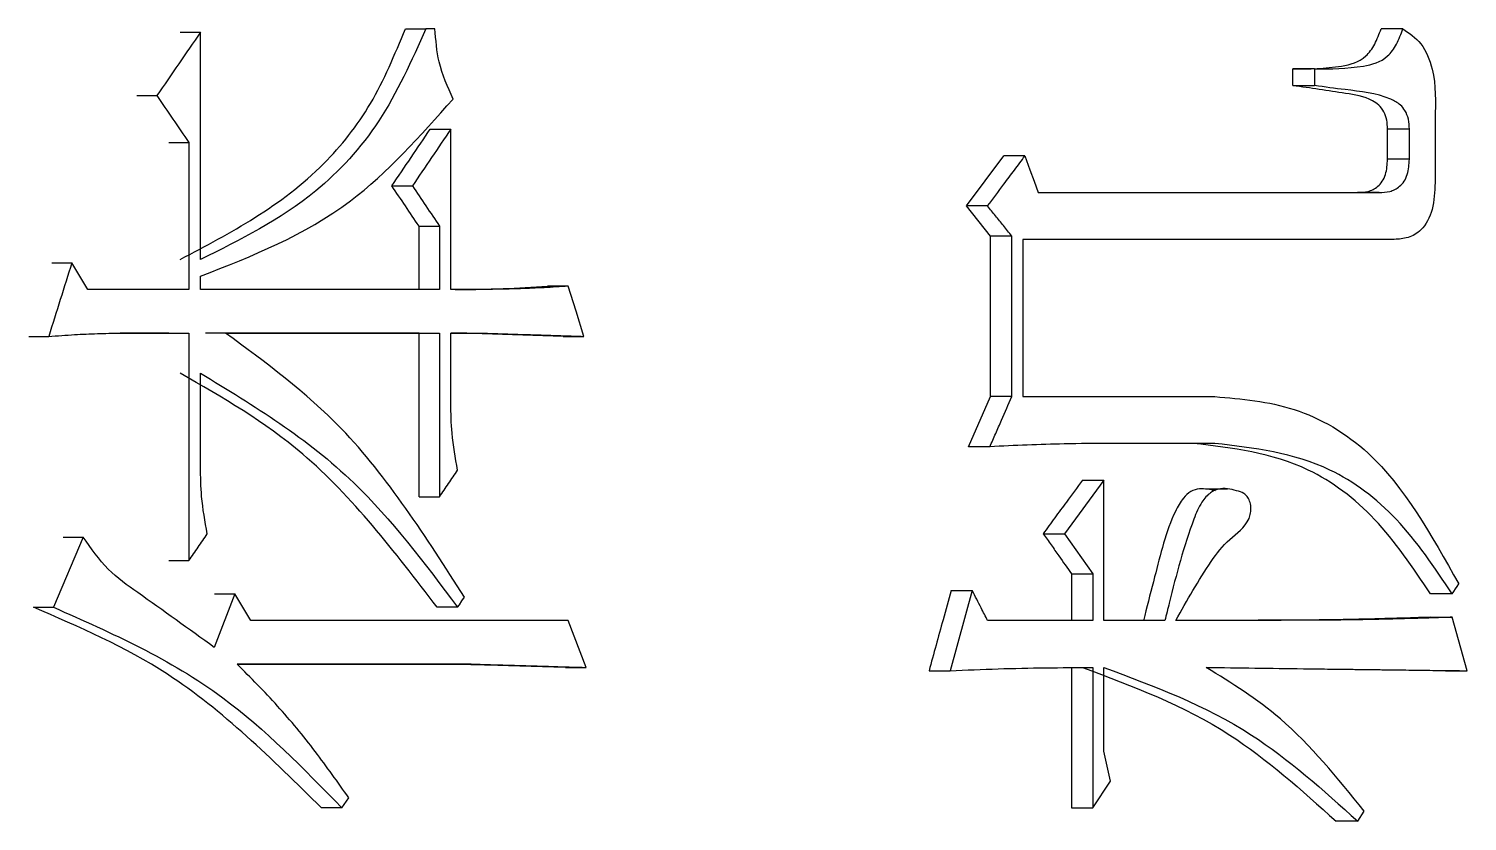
# Model space of a CAD drawing. Header units: millimetres. Extents: x 2223 to 4172, y 741 to 2119.
# Drawn here: x 3152.872 to 3157.526, y 989.249 to 991.812 of the extents above; entities that cross this region are included whole.
import ezdxf

# ---------------------------------------------------------------- set-up
doc = ezdxf.new("R2010")
doc.units = ezdxf.units.MM

msp = doc.modelspace()

# ---------------------------------------------------------------- linework, layer by layer
at = {"color": 7, "linetype": 'Continuous', "lineweight": 25}
for p, q in [((3154.091, 991.8123), (3154.1573, 991.8123)), ((3154.1865, 991.8123), (3154.1573, 991.8123)), ((3157.3178, 991.8123), (3157.2473, 991.8123)), ((3153.3624, 991.8015), (3153.4278, 991.8015)), ((3153.4278, 991.0659), (3153.4278, 991.8015)), ((3157.0321, 991.6825), (3156.962, 991.6825)), ((3156.962, 991.6284), (3156.962, 991.6825)), ((3157.0321, 991.6825), (3157.0321, 991.6284)), ((3156.962, 991.6284), (3157.0321, 991.6284)), ((3153.2217, 991.5959), (3153.2868, 991.5959)), ((3154.1714, 991.4878), (3154.2378, 991.4878)), ((3154.2378, 990.9685), (3154.2378, 991.4878)), ((3157.3386, 991.4878), (3157.2682, 991.4878)), ((3157.2682, 991.3904), (3157.2682, 991.4878)), ((3157.3386, 991.3904), (3157.3386, 991.4878)), ((3157.4219, 991.5202), (3157.4219, 991.3147)), ((3153.3254, 991.4445), (3153.3907, 991.4445)), ((3153.3907, 991.4445), (3153.3907, 990.9685)), ((3155.9057, 991.239), (3156.0264, 991.4012)), ((3156.0952, 991.4012), (3156.0264, 991.4012)), ((3157.3386, 991.3904), (3157.2682, 991.3904)), ((3154.047, 991.3039), (3154.1133, 991.3039)), ((3156.1378, 991.2822), (3157.2413, 991.2823)), ((3156.1378, 991.2822), (3157.1709, 991.2823)), ((3157.2413, 991.2823), (3157.1709, 991.2823)), ((3155.9744, 991.239), (3155.9057, 991.239)), ((3155.9838, 991.1416), (3155.9057, 991.239)), ((3154.1348, 991.1741), (3154.2012, 991.1741)), ((3154.1348, 990.9685), (3154.1348, 991.1741)), ((3154.2012, 991.1741), (3154.2012, 990.9685)), ((3156.0526, 991.1416), (3155.9838, 991.1416)), ((3155.9838, 990.6224), (3155.9838, 991.1416)), ((3156.0526, 990.6224), (3156.0526, 991.1416)), ((3157.29, 991.1308), (3156.0881, 991.1308)), ((3156.0881, 991.1308), (3156.0881, 990.6224)), ((3152.9468, 991.0551), (3153.0116, 991.0551)), ((3153.3907, 990.9685), (3153.0637, 990.9685)), ((3153.4278, 990.9685), (3153.4278, 991.0118)), ((3154.2012, 990.9685), (3153.4278, 990.9685)), ((3154.3182, 990.9685), (3154.2378, 990.9685)), ((3154.2517, 990.9685), (3154.3182, 990.9685)), ((3154.6172, 990.9793), (3154.5503, 990.9793)), ((3152.8724, 990.8171), (3152.937, 990.8171)), ((3153.1679, 990.8279), (3153.3907, 990.8279)), ((3153.3254, 990.8279), (3153.1679, 990.8279)), ((3153.3254, 990.8279), (3153.3907, 990.8279)), ((3153.3907, 990.8279), (3153.3907, 990.0923)), ((3154.1348, 990.8279), (3153.4437, 990.8279)), ((3153.5092, 990.8279), (3154.2012, 990.8279)), ((3154.1348, 990.8279), (3154.2012, 990.8279)), ((3154.1348, 990.2979), (3154.1348, 990.8279)), ((3154.2012, 990.8279), (3154.2012, 990.2979)), ((3154.2378, 990.8279), (3154.3402, 990.8279)), ((3154.2378, 990.6007), (3154.2378, 990.8279)), ((3154.2736, 990.8279), (3154.2378, 990.8279)), ((3154.2736, 990.8279), (3154.3402, 990.8279)), ((3154.6011, 990.8171), (3154.6681, 990.8171)), ((3153.4278, 990.3952), (3153.4278, 990.698)), ((3155.9128, 990.4601), (3155.9838, 990.6224)), ((3156.0526, 990.6224), (3155.9838, 990.6224)), ((3156.0881, 990.6224), (3156.7098, 990.6224)), ((3155.9815, 990.4601), (3155.9128, 990.4601)), ((3156.7098, 990.4709), (3156.3715, 990.4709)), ((3156.6401, 990.4709), (3156.3715, 990.4709)), ((3156.7098, 990.4709), (3156.6401, 990.4709)), ((3156.3503, 990.352), (3156.2229, 990.1789)), ((3156.2811, 990.352), (3156.3503, 990.352)), ((3156.3503, 989.8976), (3156.3503, 990.352)), ((3156.7505, 990.3226), (3156.6799, 990.3226)), ((3154.1348, 990.2979), (3154.2012, 990.2979)), ((3156.1539, 990.1789), (3156.2229, 990.1789)), ((3156.2229, 990.1789), (3156.3149, 990.0491)), ((3153.0488, 990.168), (3152.9519, 989.9409)), ((3152.984, 990.168), (3153.0488, 990.168)), ((3156.2458, 990.0491), (3156.3149, 990.0491)), ((3156.2458, 990.0491), (3156.2458, 989.8976)), ((3156.3149, 990.0491), (3156.3149, 989.8976)), ((3155.9245, 989.995), (3155.8533, 989.7354)), ((3155.8559, 989.995), (3155.9245, 989.995)), ((3153.5388, 989.9841), (3153.4722, 989.8111)), ((3153.4733, 989.9841), (3153.5388, 989.9841)), ((3152.8873, 989.9409), (3152.9519, 989.9409)), ((3154.2597, 989.9408), (3154.1932, 989.9408)), ((3157.4068, 989.9085), (3157.4774, 989.9085)), ((3157.5259, 989.7354), (3157.4774, 989.9085)), ((3154.6172, 989.8976), (3153.5906, 989.8976)), ((3154.6754, 989.7462), (3154.6172, 989.8976)), ((3156.3149, 989.8976), (3155.9744, 989.8976)), ((3156.5479, 989.8976), (3156.3503, 989.8976)), ((3153.5462, 989.757), (3154.3036, 989.757)), ((3154.2371, 989.757), (3153.5462, 989.757)), ((3154.3036, 989.757), (3154.2371, 989.757)), ((3154.6084, 989.7462), (3154.6754, 989.7462)), ((3155.7847, 989.7354), (3155.8533, 989.7354)), ((3156.2458, 989.7462), (3156.2458, 989.2919)), ((3156.3149, 989.7462), (3156.3149, 989.2919)), ((3156.3503, 989.4758), (3156.3503, 989.7462)), ((3157.4552, 989.7354), (3157.5259, 989.7354)), ((3156.3715, 989.3784), (3156.3503, 989.4758)), ((3156.3149, 989.2919), (3156.3715, 989.3784)), ((3153.8855, 989.2918), (3153.9076, 989.3243)), ((3153.8855, 989.2918), (3153.8195, 989.2918)), ((3156.2458, 989.2919), (3156.3149, 989.2919)), ((3157.1716, 989.2486), (3157.1014, 989.2486)), ((3157.1716, 989.2486), (3157.1925, 989.281))]:
    msp.add_line(p, q, dxfattribs=at)
at = {"color": 7, "linetype": 'Continuous', "lineweight": 25, "flags": 128}
for points in [[(3156.0952, 991.4012), (3156.1113, 991.3564), (3156.1245, 991.3193), (3156.1378, 991.2822)], [(3154.6681, 990.8171), (3154.6427, 990.8982), (3154.6172, 990.9793)], [(3153.3254, 990.0923), (3153.3417, 990.0923), (3153.358, 990.0923), (3153.3907, 990.0923)], [(3157.4774, 989.9842), (3157.4826, 989.9923), (3157.4878, 990.0004), (3157.493, 990.0085), (3157.4982, 990.0166)], [(3154.2597, 989.9408), (3154.2653, 989.949), (3154.2734, 989.9611), (3154.2816, 989.9732)], [(3157.4774, 989.9842), (3157.4465, 989.9842), (3157.4266, 989.9842), (3157.4068, 989.9842)]]:
    msp.add_lwpolyline(points, dxfattribs=at)
at = {"color": 7, "linetype": 'Continuous', "lineweight": 25}
for points, knots in [([(3153.3624, 991.0659), (3153.5255, 991.152), (3153.7548, 991.2729), (3153.9877, 991.5636), (3154.0563, 991.7289), (3154.091, 991.8123)], [0, 0, 0, 0, 0.550002, 0.773014, 1, 1, 1, 1]), ([(3154.1573, 991.8123), (3154.1107, 991.7086), (3154.0184, 991.5033), (3153.7688, 991.2342), (3153.5564, 991.1294), (3153.4278, 991.0659)], [0, 0, 0, 0, 0.286997, 0.568308, 1, 1, 1, 1]), ([(3154.2451, 991.5851), (3154.2274, 991.6241), (3154.1956, 991.6944), (3154.1893, 991.7759), (3154.1865, 991.8123)], [0, 0, 0, 0, 0.554344, 1, 1, 1, 1]), ([(3156.962, 991.6825), (3157.0141, 991.6826), (3157.0933, 991.6829), (3157.189, 991.7067), (3157.2286, 991.7618), (3157.241, 991.7953), (3157.2473, 991.8123)], [0, 0, 0, 0, 0.492277, 0.748028, 0.872473, 1, 1, 1, 1]), ([(3157.0321, 991.6825), (3157.0842, 991.6826), (3157.1635, 991.6829), (3157.2593, 991.7067), (3157.299, 991.7618), (3157.3115, 991.7953), (3157.3178, 991.8123)], [0, 0, 0, 0, 0.492388, 0.748171, 0.872567, 1, 1, 1, 1]), ([(3157.3178, 991.8123), (3157.3384, 991.7984), (3157.3802, 991.7702), (3157.4262, 991.6631), (3157.4236, 991.5751), (3157.4219, 991.5202)], [0, 0, 0, 0, 0.268924, 0.544059, 1, 1, 1, 1]), ([(3153.4278, 991.8015), (3153.4043, 991.7672), (3153.3574, 991.6987), (3153.3103, 991.6302), (3153.2868, 991.5959)], [0, 0, 0, 0, 0.5, 1, 1, 1, 1]), ([(3157.2682, 991.4878), (3157.2677, 991.4976), (3157.2668, 991.5172), (3157.2573, 991.5453), (3157.2405, 991.5665), (3157.1995, 991.593), (3157.1047, 991.6079), (3157.0186, 991.6203), (3156.962, 991.6284)], [0, 0, 0, 0, 0.0603351, 0.1198881, 0.185788, 0.2512462, 0.5074615, 1, 1, 1, 1]), ([(3157.3386, 991.4878), (3157.3381, 991.4985), (3157.337, 991.52), (3157.3262, 991.5477), (3157.3065, 991.5709), (3157.2421, 991.604), (3157.1475, 991.6124), (3157.0649, 991.6239), (3157.0321, 991.6284)], [0, 0, 0, 0, 0.06555, 0.131385, 0.187199, 0.284615, 0.7156, 1, 1, 1, 1]), ([(3153.2868, 991.5959), (3153.3042, 991.5707), (3153.3388, 991.5202), (3153.3734, 991.4697), (3153.3907, 991.4445)], [0, 0, 0, 0, 0.499998, 1, 1, 1, 1]), ([(3153.4278, 991.0118), (3153.596, 991.0776), (3153.8994, 991.1964), (3154.1386, 991.4653), (3154.2451, 991.5851)], [0, 0, 0, 0, 0.554476, 1, 1, 1, 1]), ([(3154.047, 991.3039), (3154.0677, 991.3345), (3154.1092, 991.3958), (3154.1506, 991.4571), (3154.1714, 991.4878)], [0, 0, 0, 0, 0.499999, 1, 1, 1, 1]), ([(3154.2378, 991.4878), (3154.217, 991.4571), (3154.1756, 991.3958), (3154.134, 991.3345), (3154.1133, 991.3039)], [0, 0, 0, 0, 0.5, 1, 1, 1, 1]), ([(3155.9744, 991.239), (3155.9919, 991.2625), (3156.0208, 991.3013), (3156.0611, 991.3554), (3156.0838, 991.3859), (3156.0952, 991.4012)], [0, 0, 0, 0, 0.434497, 0.717248, 1, 1, 1, 1]), ([(3157.1709, 991.2823), (3157.1823, 991.2828), (3157.205, 991.2839), (3157.233, 991.2973), (3157.2521, 991.318), (3157.2656, 991.3475), (3157.2671, 991.3735), (3157.2682, 991.3904)], [0, 0, 0, 0, 0.24066, 0.483157, 0.613661, 0.74758, 1, 1, 1, 1]), ([(3157.2413, 991.2823), (3157.2526, 991.2828), (3157.2754, 991.2839), (3157.3034, 991.2973), (3157.3225, 991.318), (3157.336, 991.3475), (3157.3376, 991.3735), (3157.3386, 991.3904)], [0, 0, 0, 0, 0.24079, 0.483382, 0.613891, 0.747761, 1, 1, 1, 1]), ([(3154.1348, 991.1741), (3154.1202, 991.1957), (3154.0909, 991.239), (3154.0616, 991.2822), (3154.047, 991.3039)], [0, 0, 0, 0, 0.4999999, 1, 1, 1, 1]), ([(3154.1133, 991.3039), (3154.1279, 991.2822), (3154.1572, 991.239), (3154.1865, 991.1957), (3154.2012, 991.1741)], [0, 0, 0, 0, 0.499998, 1, 1, 1, 1]), ([(3157.4219, 991.3147), (3157.4208, 991.2851), (3157.4185, 991.2271), (3157.3826, 991.1597), (3157.3348, 991.1338), (3157.3049, 991.1318), (3157.29, 991.1308)], [0, 0, 0, 0, 0.294497, 0.575733, 0.789018, 1, 1, 1, 1]), ([(3156.0526, 991.1416), (3156.0435, 991.1529), (3156.026, 991.1748), (3155.9999, 991.2072), (3155.9829, 991.2284), (3155.9744, 991.239)], [0, 0, 0, 0, 0.34784, 0.673919, 1, 1, 1, 1]), ([(3153.0116, 991.0551), (3152.9992, 991.0154), (3152.9743, 990.9361), (3152.9494, 990.8567), (3152.937, 990.8171)], [0, 0, 0, 0, 0.5, 1, 1, 1, 1]), ([(3153.0637, 990.9685), (3153.0551, 990.9829), (3153.0377, 991.0118), (3153.0203, 991.0406), (3153.0116, 991.0551)], [0, 0, 0, 0, 0.499999, 1, 1, 1, 1]), ([(3154.2517, 990.9685), (3154.3034, 990.9692), (3154.4032, 990.9704), (3154.5025, 990.9764), (3154.5503, 990.9793)], [0, 0, 0, 0, 0.518265, 1, 1, 1, 1]), ([(3154.6172, 990.9793), (3154.5915, 990.9777), (3154.5401, 990.9745), (3154.4405, 990.9701), (3154.3664, 990.9691), (3154.3182, 990.9685)], [0, 0, 0, 0, 0.258773, 0.517554, 1, 1, 1, 1]), ([(3152.937, 990.8171), (3152.9649, 990.8192), (3153.0174, 990.8231), (3153.0944, 990.8263), (3153.1434, 990.8273), (3153.1679, 990.8279)], [0, 0, 0, 0, 0.362394, 0.681159, 1, 1, 1, 1]), ([(3154.2816, 989.9732), (3154.1573, 990.1683), (3153.9374, 990.5134), (3153.639, 990.7326), (3153.5092, 990.8278)], [0, 0, 0, 0, 0.565165, 1, 1, 1, 1]), ([(3154.6011, 990.8171), (3154.5794, 990.8178), (3154.514, 990.82), (3154.4049, 990.8236), (3154.3174, 990.8265), (3154.2736, 990.8279)], [0, 0, 0, 0, 0.199704, 0.599851, 1, 1, 1, 1]), ([(3154.3402, 990.8279), (3154.3839, 990.8265), (3154.4303, 990.8249), (3154.4794, 990.8233), (3154.4903, 990.823), (3154.5012, 990.8226), (3154.5121, 990.8222), (3154.5203, 990.822), (3154.5312, 990.8216), (3154.5421, 990.8212), (3154.5529, 990.8209), (3154.5611, 990.8206), (3154.572, 990.8203), (3154.5815, 990.8199), (3154.5897, 990.8197), (3154.5951, 990.8195), (3154.6006, 990.8193), (3154.606, 990.8191), (3154.6101, 990.819), (3154.6142, 990.8189), (3154.6196, 990.8187), (3154.6251, 990.8185), (3154.6305, 990.8183), (3154.6346, 990.8182), (3154.64, 990.818), (3154.6455, 990.8178), (3154.6509, 990.8177), (3154.655, 990.8175), (3154.6607, 990.8173), (3154.6651, 990.8172), (3154.6681, 990.8171)], [0, 0, 0, 0, 0.398889, 0.42382, 0.44875, 0.498611, 0.523542, 0.548473, 0.573403, 0.623264, 0.648195, 0.673125, 0.698056, 0.747917, 0.760382, 0.772848, 0.797778, 0.810243, 0.822709, 0.835174, 0.847639, 0.87257, 0.885035, 0.8975, 0.909966, 0.934896, 0.947361, 0.959827, 0.972292, 1, 1, 1, 1]), ([(3154.1932, 989.9408), (3154.0559, 990.1206), (3153.8129, 990.4388), (3153.4989, 990.6194), (3153.3624, 990.698)], [0, 0, 0, 0, 0.565266, 1, 1, 1, 1]), ([(3153.4278, 990.698), (3153.6006, 990.593), (3153.9125, 990.4036), (3154.1526, 990.0835), (3154.2597, 989.9408)], [0, 0, 0, 0, 0.5542561, 1, 1, 1, 1]), ([(3154.2597, 990.3844), (3154.2525, 990.4242), (3154.2394, 990.4953), (3154.2383, 990.5685), (3154.2378, 990.6007)], [0, 0, 0, 0, 0.558835, 1, 1, 1, 1]), ([(3155.9815, 990.4601), (3155.9878, 990.4745), (3156.0004, 990.5034), (3156.0241, 990.5575), (3156.0415, 990.5971), (3156.0526, 990.6224)], [0, 0, 0, 0, 0.266473, 0.532946, 1, 1, 1, 1]), ([(3156.7098, 990.6224), (3156.796, 990.615), (3156.9693, 990.6), (3157.2676, 990.4283), (3157.4101, 990.1739), (3157.4982, 990.0166)], [0, 0, 0, 0, 0.274101, 0.551296, 1, 1, 1, 1]), ([(3156.3715, 990.4709), (3156.3218, 990.4706), (3156.2321, 990.4699), (3156.1021, 990.4659), (3156.0217, 990.462), (3155.9815, 990.4601)], [0, 0, 0, 0, 0.382976, 0.691466, 1, 1, 1, 1]), ([(3157.4068, 989.9842), (3157.3497, 990.0693), (3157.2369, 990.2375), (3156.9753, 990.4318), (3156.7667, 990.4562), (3156.6401, 990.4709)], [0, 0, 0, 0, 0.2874426, 0.5678564, 1, 1, 1, 1]), ([(3157.4774, 989.9842), (3157.4203, 990.0693), (3157.3073, 990.2375), (3157.0454, 990.4318), (3156.8365, 990.4562), (3156.7098, 990.4709)], [0, 0, 0, 0, 0.287344, 0.567754, 1, 1, 1, 1]), ([(3153.45, 990.1789), (3153.4426, 990.2186), (3153.4294, 990.2898), (3153.4283, 990.3629), (3153.4278, 990.3952)], [0, 0, 0, 0, 0.558835, 1, 1, 1, 1]), ([(3154.2012, 990.2979), (3154.2109, 990.3123), (3154.2305, 990.3411), (3154.25, 990.37), (3154.2597, 990.3844)], [0, 0, 0, 0, 0.499998, 1, 1, 1, 1]), ([(3156.2811, 990.352), (3156.2638, 990.3284), (3156.2339, 990.2877), (3156.1915, 990.23), (3156.1664, 990.1959), (3156.1539, 990.1789)], [0, 0, 0, 0, 0.40915, 0.704575, 1, 1, 1, 1]), ([(3156.7117, 990.3177), (3156.6944, 990.3214), (3156.6677, 990.3272), (3156.631, 990.3176), (3156.6034, 990.2919), (3156.5551, 990.2044), (3156.5232, 990.0692), (3156.4916, 989.9503), (3156.4798, 989.9031), (3156.4785, 989.8976)], [0, 0, 0, 0, 0.122922, 0.190849, 0.258594, 0.353349, 0.745947, 0.970578, 1, 1, 1, 1]), ([(3156.5831, 989.8977), (3156.6198, 989.9633), (3156.6728, 990.0582), (3156.7538, 990.1651), (3156.8115, 990.1993), (3156.8259, 990.2458), (3156.8266, 990.2656), (3156.8228, 990.2846), (3156.8145, 990.2998), (3156.8, 990.3122), (3156.7685, 990.3217), (3156.7311, 990.3289), (3156.692, 990.3116), (3156.6629, 990.2791), (3156.6139, 990.1597), (3156.5798, 990.0281), (3156.5525, 989.9166), (3156.5479, 989.8976)], [0, 0, 0, 0, 0.209542, 0.302718, 0.395823, 0.412031, 0.428214, 0.444989, 0.461063, 0.475111, 0.504204, 0.574217, 0.604801, 0.646447, 0.701904, 0.949434, 1, 1, 1, 1]), ([(3153.3907, 990.0923), (3153.4006, 990.1067), (3153.4204, 990.1356), (3153.4401, 990.1644), (3153.45, 990.1789)], [0, 0, 0, 0, 0.499998, 1, 1, 1, 1]), ([(3156.1539, 990.1789), (3156.1624, 990.1669), (3156.1795, 990.1428), (3156.2101, 990.0995), (3156.2322, 990.0683), (3156.2458, 990.0491)], [0, 0, 0, 0, 0.277956, 0.555911, 1, 1, 1, 1]), ([(3153.4722, 989.8111), (3153.3901, 989.8703), (3153.2757, 989.9528), (3153.1253, 990.0581), (3153.0744, 990.1312), (3153.0488, 990.168)], [0, 0, 0, 0, 0.5576511, 0.7774769, 1, 1, 1, 1]), ([(3155.8559, 989.995), (3155.8473, 989.9635), (3155.8311, 989.9045), (3155.8074, 989.8179), (3155.7923, 989.7629), (3155.7847, 989.7354)], [0, 0, 0, 0, 0.364068, 0.682034, 1, 1, 1, 1]), ([(3155.9744, 989.8976), (3155.9674, 989.9113), (3155.9556, 989.9343), (3155.939, 989.9667), (3155.9293, 989.9856), (3155.9245, 989.995)], [0, 0, 0, 0, 0.419956, 0.709979, 1, 1, 1, 1]), ([(3153.5906, 989.8976), (3153.5819, 989.912), (3153.5647, 989.9409), (3153.5474, 989.9697), (3153.5388, 989.9841)], [0, 0, 0, 0, 0.499999, 1, 1, 1, 1]), ([(3153.8195, 989.2918), (3153.6592, 989.4501), (3153.3748, 989.7308), (3153.0353, 989.8771), (3152.8872, 989.9409)], [0, 0, 0, 0, 0.5637353, 1, 1, 1, 1]), ([(3152.9519, 989.9409), (3153.1408, 989.8574), (3153.4806, 989.7072), (3153.7609, 989.4196), (3153.8855, 989.2918)], [0, 0, 0, 0, 0.555605, 1, 1, 1, 1]), ([(3157.4774, 989.9085), (3157.4689, 989.9082), (3157.4518, 989.9076), (3157.4304, 989.907), (3157.4133, 989.9064), (3157.4005, 989.906), (3157.3876, 989.9056), (3157.3748, 989.9053), (3157.3619, 989.9049), (3157.3448, 989.9044), (3157.3234, 989.9038), (3157.2977, 989.9031), (3157.272, 989.9024), (3157.2462, 989.9018), (3157.2205, 989.9012), (3157.1947, 989.9007), (3157.1603, 989.9001), (3157.0658, 989.8989), (3156.9624, 989.8987), (3156.8717, 989.8983), (3156.8457, 989.8983), (3156.8328, 989.8982), (3156.8155, 989.8982), (3156.7982, 989.8981), (3156.7809, 989.8981), (3156.7679, 989.898), (3156.7549, 989.898), (3156.7419, 989.898), (3156.7289, 989.8979), (3156.7159, 989.8979), (3156.7029, 989.8979), (3156.6899, 989.8979), (3156.6791, 989.8978), (3156.6704, 989.8978), (3156.6639, 989.8978), (3156.6574, 989.8978), (3156.6509, 989.8978), (3156.6444, 989.8978), (3156.6379, 989.8977), (3156.6292, 989.8977), (3156.6205, 989.8977), (3156.6119, 989.8977), (3156.6054, 989.8977), (3156.5988, 989.8977), (3156.5914, 989.8976), (3156.5862, 989.8976), (3156.5831, 989.8976)], [0, 0, 0, 0, 0.028899, 0.057798, 0.072248, 0.086697, 0.101147, 0.115596, 0.130046, 0.144495, 0.173394, 0.202293, 0.231192, 0.260091, 0.28899, 0.317889, 0.346789, 0.404587, 0.63578, 0.693578, 0.708028, 0.722478, 0.736927, 0.765826, 0.780276, 0.794725, 0.809175, 0.823624, 0.838074, 0.852523, 0.866973, 0.881422, 0.895872, 0.903096, 0.910321, 0.917546, 0.924771, 0.931996, 0.93922, 0.946445, 0.960895, 0.968119, 0.975344, 0.982569, 0.989794, 1, 1, 1, 1]), ([(3157.4068, 989.9085), (3157.3726, 989.9074), (3157.3213, 989.9057), (3157.2356, 989.9033), (3157.1156, 989.9001), (3156.9411, 989.8988), (3156.7648, 989.8983), (3156.6446, 989.8979), (3156.5959, 989.8978), (3156.5832, 989.8978)], [0, 0, 0, 0, 0.125443, 0.188165, 0.313609, 0.564502, 0.824135, 0.953953, 1, 1, 1, 1]), ([(3153.9076, 989.3243), (3153.8719, 989.3748), (3153.7987, 989.4785), (3153.6786, 989.6242), (3153.5904, 989.7126), (3153.5462, 989.757)], [0, 0, 0, 0, 0.321149, 0.659611, 1, 1, 1, 1]), ([(3154.6084, 989.7462), (3154.5756, 989.7471), (3154.5101, 989.7491), (3154.3864, 989.7527), (3154.2953, 989.7553), (3154.2371, 989.757)], [0, 0, 0, 0, 0.265382, 0.530765, 1, 1, 1, 1]), ([(3154.3036, 989.757), (3154.3057, 989.7569), (3154.3098, 989.7568), (3154.316, 989.7566), (3154.3221, 989.7565), (3154.3283, 989.7563), (3154.3345, 989.7561), (3154.3407, 989.7559), (3154.3468, 989.7557), (3154.353, 989.7556), (3154.3592, 989.7554), (3154.3654, 989.7552), (3154.3715, 989.755), (3154.3777, 989.7548), (3154.3839, 989.7547), (3154.39, 989.7545), (3154.3962, 989.7543), (3154.4024, 989.7541), (3154.4075, 989.754), (3154.4126, 989.7538), (3154.4178, 989.7537), (3154.424, 989.7535), (3154.4301, 989.7533), (3154.4363, 989.7531), (3154.4424, 989.753), (3154.4486, 989.7528), (3154.4548, 989.7526), (3154.4599, 989.7524), (3154.465, 989.7523), (3154.4702, 989.7521), (3154.4763, 989.752), (3154.4825, 989.7518), (3154.4886, 989.7516), (3154.4948, 989.7514), (3154.501, 989.7512), (3154.5071, 989.7511), (3154.5123, 989.7509), (3154.5174, 989.7508), (3154.5225, 989.7506), (3154.5287, 989.7504), (3154.541, 989.7501), (3154.584, 989.7488), (3154.6309, 989.7475), (3154.6695, 989.7463), (3154.6754, 989.7462)], [0, 0, 0, 0, 0.016565, 0.03313, 0.049695, 0.066259, 0.082824, 0.099389, 0.115954, 0.132519, 0.149084, 0.165648, 0.182213, 0.198778, 0.215343, 0.231908, 0.248473, 0.265037, 0.281602, 0.289885, 0.306449, 0.323014, 0.339579, 0.356144, 0.372709, 0.389274, 0.405838, 0.422403, 0.430686, 0.447251, 0.463815, 0.48038, 0.496945, 0.51351, 0.530075, 0.54664, 0.563204, 0.571487, 0.588052, 0.604616, 0.621181, 0.687441, 0.952478, 1, 1, 1, 1]), ([(3155.8533, 989.7354), (3155.9048, 989.7377), (3156.0078, 989.7423), (3156.1617, 989.7453), (3156.2639, 989.7459), (3156.3149, 989.7462)], [0, 0, 0, 0, 0.334125, 0.667044, 1, 1, 1, 1]), ([(3156.2811, 989.7462), (3156.4443, 989.6855), (3156.7374, 989.5764), (3156.9896, 989.3493), (3157.1014, 989.2486)], [0, 0, 0, 0, 0.556762, 1, 1, 1, 1]), ([(3156.3503, 989.7462), (3156.5137, 989.6855), (3156.8072, 989.5764), (3157.0597, 989.3493), (3157.1716, 989.2486)], [0, 0, 0, 0, 0.556811, 1, 1, 1, 1]), ([(3157.1925, 989.281), (3157.1058, 989.3884), (3156.952, 989.5788), (3156.7637, 989.6953), (3156.6816, 989.7461)], [0, 0, 0, 0, 0.564151, 1, 1, 1, 1]), ([(3156.6817, 989.7462), (3156.7865, 989.7448), (3156.8979, 989.7434), (3157.0153, 989.7418), (3157.0414, 989.7415), (3157.0675, 989.7412), (3157.0935, 989.7408), (3157.1196, 989.7405), (3157.1456, 989.7402), (3157.1716, 989.7398), (3157.1976, 989.7395), (3157.2236, 989.7392), (3157.2496, 989.7389), (3157.2756, 989.7385), (3157.3016, 989.7382), (3157.334, 989.7378), (3157.3599, 989.7375), (3157.3858, 989.7372), (3157.4118, 989.7368), (3157.4377, 989.7365), (3157.4635, 989.7362), (3157.4797, 989.736), (3157.495, 989.7358), (3157.5093, 989.7356), (3157.5204, 989.7355), (3157.5259, 989.7354)], [0, 0, 0, 0, 0.37025, 0.393391, 0.416531, 0.462812, 0.485953, 0.509093, 0.555374, 0.578515, 0.601655, 0.647937, 0.671077, 0.694218, 0.740499, 0.763639, 0.80992, 0.833061, 0.856201, 0.902482, 0.925623, 0.948764, 0.960334, 0.980167, 1, 1, 1, 1])]:
    msp.add_open_spline(points, degree=3, knots=knots, dxfattribs=at)

doc.saveas('drawing.dxf')
